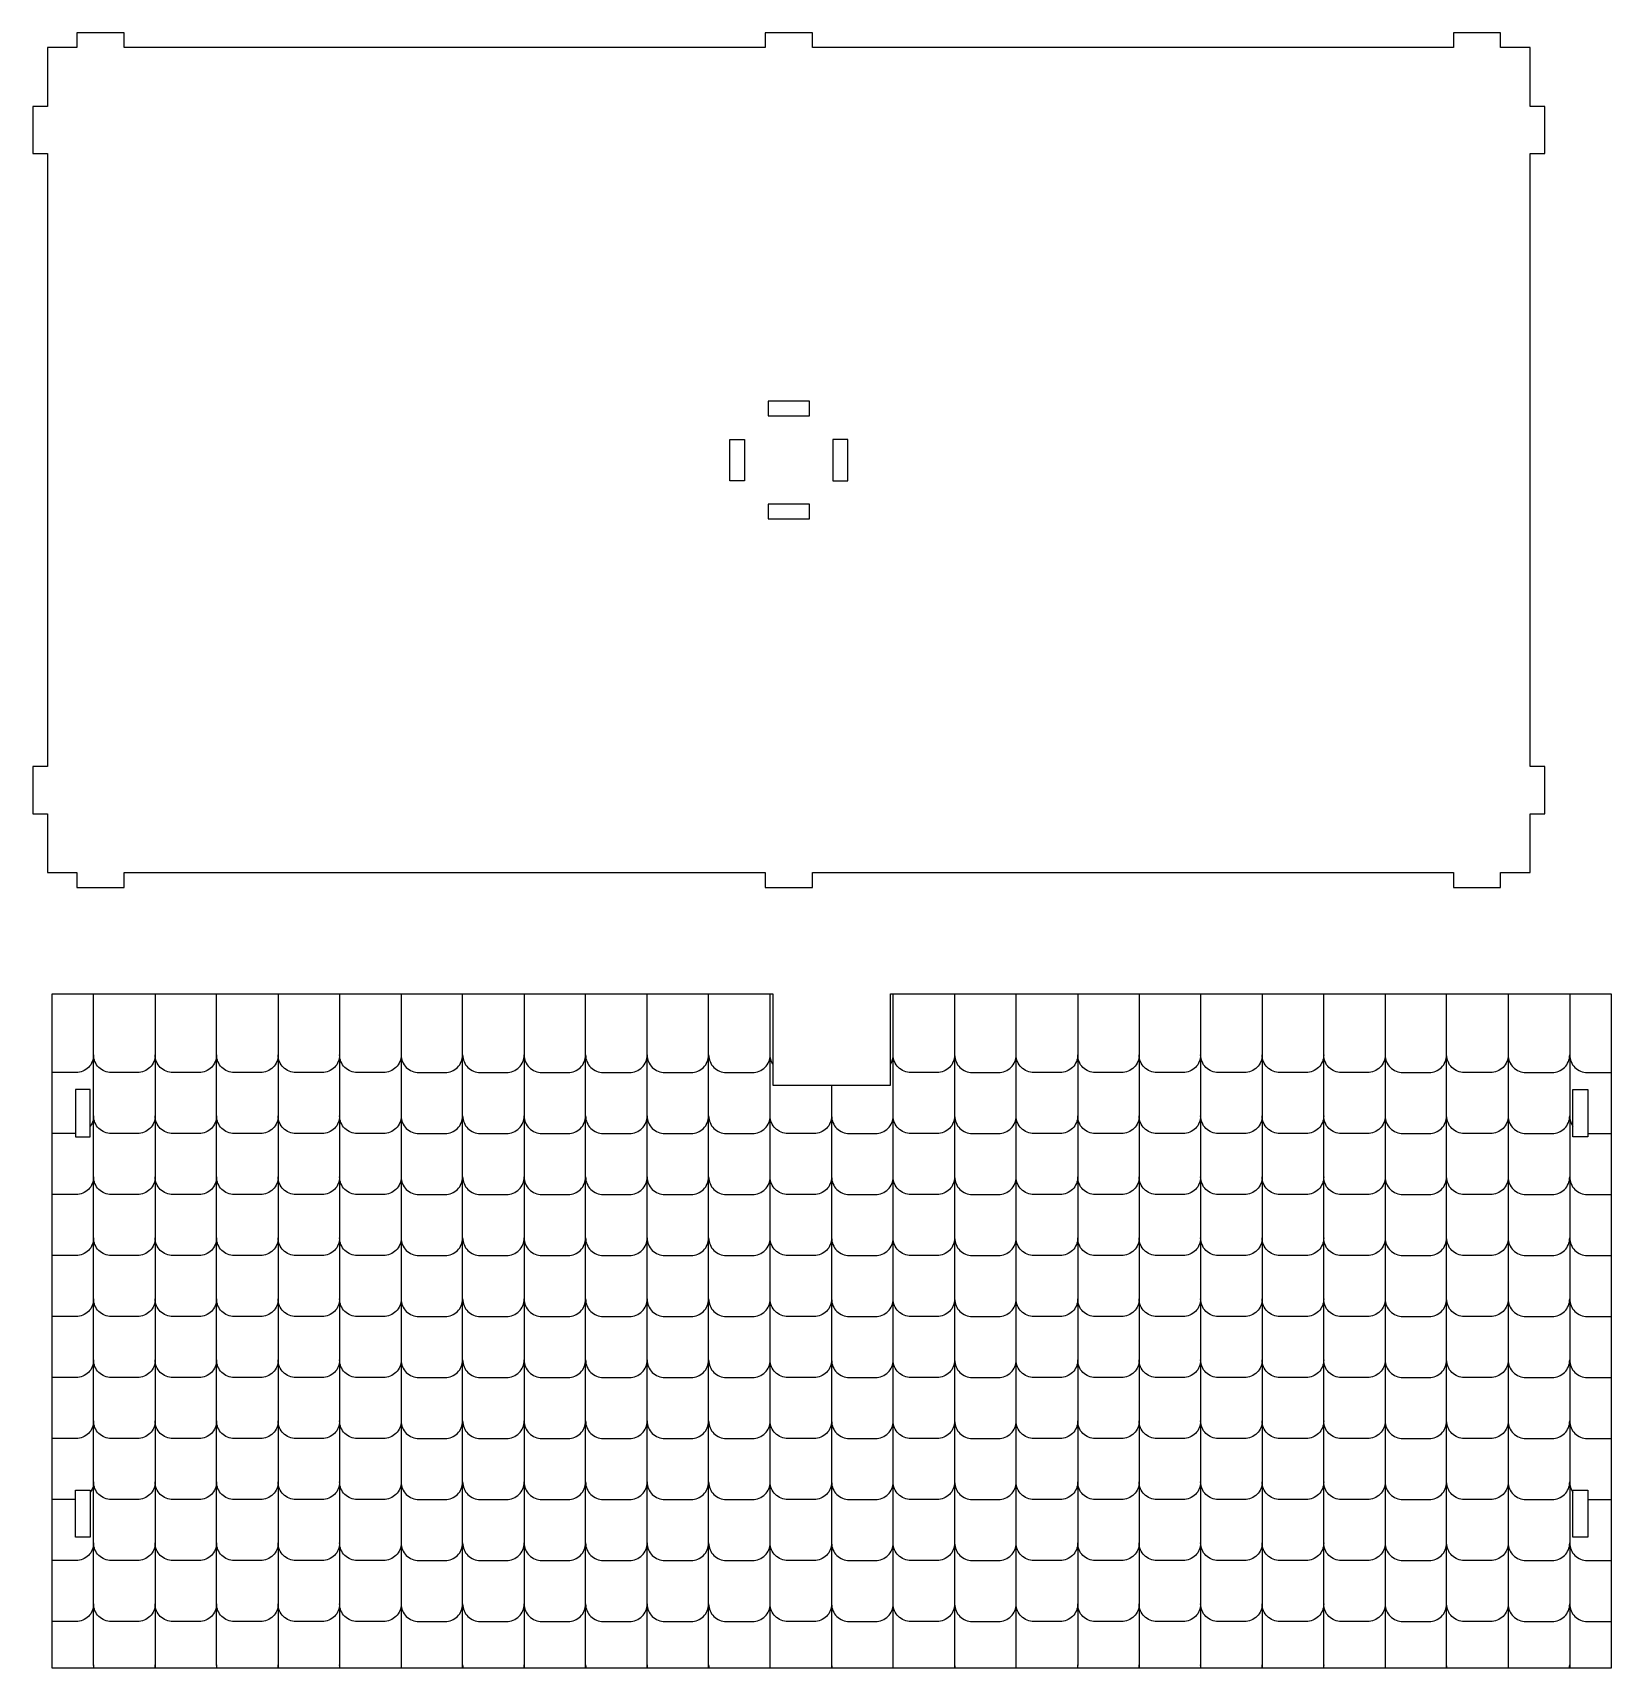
# Model space of a CAD drawing. Extents: x 7566 to 7740, y 604 to 733.
# Drawn here: x 7568.1 to 7621.6, y 605 to 660.5 of the extents above; entities that cross this region are included whole.
import ezdxf

# ---------------------------------------------------------------- set-up
doc = ezdxf.new("R2010")
doc.units = 0
doc.header["$MEASUREMENT"] = 0
doc.layers.add('LAYER1', color=18, linetype='CONTINUOUS')

msp = doc.modelspace()

# ---------------------------------------------------------------- linework, layer by layer
at = {"layer": 'LAYER1'}
for points in [[(7594.513, 631.956), (7616.273, 631.956), (7616.273, 631.456), (7617.873, 631.456), (7617.873, 631.956), (7618.873, 631.956), (7618.873, 633.956), (7619.373, 633.956), (7619.373, 635.556), (7618.873, 635.556), (7618.873, 656.356), (7619.373, 656.356), (7619.373, 657.956), (7618.873, 657.956), (7618.873, 659.956), (7617.873, 659.956), (7617.873, 660.456), (7616.273, 660.456), (7616.273, 659.956), (7594.513, 659.956), (7594.513, 660.456), (7592.913, 660.456), (7592.913, 659.956), (7571.153, 659.956), (7571.153, 660.456), (7569.553, 660.456), (7569.553, 659.956), (7568.553, 659.956), (7568.553, 657.956), (7568.053, 657.956), (7568.053, 656.356), (7568.553, 656.356), (7568.553, 635.556), (7568.053, 635.556), (7568.053, 633.956), (7568.553, 633.956), (7568.553, 631.956), (7569.553, 631.956), (7569.553, 631.456), (7571.153, 631.456), (7571.153, 631.956), (7592.913, 631.956), (7592.913, 631.456), (7594.513, 631.456)], [(7593.013, 647.456), (7594.413, 647.456), (7594.413, 647.956), (7593.013, 647.956)], [(7591.713, 645.256), (7591.713, 646.656), (7592.213, 646.656), (7592.213, 645.256)], [(7595.713, 645.256), (7595.713, 646.656), (7595.213, 646.656), (7595.213, 645.256)], [(7593.013, 643.956), (7594.413, 643.956), (7594.413, 644.456), (7593.013, 644.456)], [(7568.708, 627.842), (7593.168, 627.842), (7593.168, 624.744), (7597.168, 624.744), (7597.168, 627.842), (7621.628, 627.842), (7621.628, 604.958), (7568.708, 604.958)], [(7569.508, 624.594), (7569.508, 622.994), (7570.008, 622.994), (7570.008, 624.594)], [(7620.328, 622.994), (7620.328, 624.594), (7620.828, 624.594), (7620.828, 622.994)], [(7569.508, 609.406), (7569.508, 611.006), (7570.008, 611.006), (7570.008, 609.406)], [(7620.328, 609.406), (7620.328, 611.006), (7620.828, 611.006), (7620.828, 609.406)]]:
    msp.add_lwpolyline(points, close=True, dxfattribs=at)
for points in [[(7570.132, 604.958, -0.047899), (7570.121, 605.072), (7570.121, 627.842)], [(7572.208, 627.842), (7572.208, 605.072, -0.047899), (7572.197, 604.958)], [(7574.306, 604.958, -0.047899), (7574.295, 605.072), (7574.295, 627.842)], [(7576.383, 627.842), (7576.383, 605.072, -0.047899), (7576.372, 604.958)], [(7578.47, 627.842), (7578.47, 605.072, -0.047899), (7578.459, 604.958)], [(7580.557, 627.842), (7580.557, 605.072, -0.047899), (7580.546, 604.958)], [(7582.634, 604.958, 0.047899), (7582.645, 605.072), (7582.645, 627.842)], [(7584.732, 627.842), (7584.732, 605.072, 0.047899), (7584.743, 604.958)], [(7586.808, 604.958, 0.047899), (7586.819, 605.072), (7586.819, 627.842)], [(7588.895, 604.958, 0.047899), (7588.906, 605.072), (7588.906, 627.842)], [(7590.983, 604.958, 0.047899), (7590.994, 605.072), (7590.994, 627.842)], [(7593.092, 604.958, -0.047899), (7593.081, 605.072), (7593.081, 627.842)], [(7597.245, 604.958, 0.047899), (7597.256, 605.072), (7597.256, 627.842)], [(7599.343, 627.842), (7599.343, 605.072, 0.047899), (7599.354, 604.958)], [(7601.419, 604.958, 0.047899), (7601.43, 605.072), (7601.43, 627.842)], [(7603.518, 627.842), (7603.518, 605.072, -0.047899), (7603.507, 604.958)], [(7605.605, 627.842), (7605.605, 605.072, -0.047899), (7605.594, 604.958)], [(7607.692, 627.842), (7607.692, 605.072, -0.047899), (7607.681, 604.958)], [(7609.779, 627.842), (7609.779, 605.072, -0.047899), (7609.768, 604.958)], [(7611.878, 604.958, -0.047899), (7611.867, 605.072), (7611.867, 627.842)], [(7613.954, 627.842), (7613.954, 605.072, -0.047899), (7613.943, 604.958)], [(7616.03, 604.958, 0.047899), (7616.041, 605.072), (7616.041, 627.842)], [(7618.129, 627.842), (7618.129, 605.072, 0.047899), (7618.14, 604.958)], [(7620.216, 627.842), (7620.216, 605.072, 0.047899), (7620.227, 604.958)], [(7570.121, 625.772, -0.414214), (7569.521, 625.172), (7568.708, 625.172)], [(7572.208, 625.772, -0.414214), (7571.608, 625.172), (7570.721, 625.172, -0.414214), (7570.121, 625.772)], [(7574.295, 625.772, -0.414214), (7573.695, 625.172), (7572.808, 625.172, -0.414214), (7572.208, 625.772)], [(7576.383, 625.772, -0.414214), (7575.783, 625.172), (7574.895, 625.172, -0.414214), (7574.295, 625.772)], [(7578.47, 625.772, -0.414214), (7577.87, 625.172), (7576.983, 625.172, -0.414214), (7576.383, 625.772)], [(7580.557, 625.772, -0.414214), (7579.957, 625.172), (7579.07, 625.172, -0.414214), (7578.47, 625.772)], [(7580.557, 625.772, 0.414214), (7581.157, 625.172), (7582.045, 625.172, 0.414214), (7582.645, 625.772)], [(7582.645, 625.772, 0.414214), (7583.245, 625.172), (7584.132, 625.172, 0.414214), (7584.732, 625.772)], [(7584.732, 625.772, 0.414214), (7585.332, 625.172), (7586.219, 625.172, 0.414214), (7586.819, 625.772)], [(7586.819, 625.772, 0.414214), (7587.419, 625.172), (7588.306, 625.172, 0.414214), (7588.906, 625.772)], [(7588.906, 625.772, 0.414214), (7589.506, 625.172), (7590.394, 625.172, 0.414214), (7590.994, 625.772)], [(7590.994, 625.772, 0.414214), (7591.594, 625.172), (7592.481, 625.172, 0.414214), (7593.081, 625.772)], [(7593.168, 625.461, -0.137402), (7593.081, 625.772)], [(7597.168, 625.461, 0.137402), (7597.256, 625.772)], [(7599.343, 625.772, -0.414214), (7598.743, 625.172), (7597.856, 625.172, -0.414214), (7597.256, 625.772)], [(7599.343, 625.772, 0.414214), (7599.943, 625.172), (7600.83, 625.172, 0.414214), (7601.43, 625.772)], [(7603.518, 625.772, -0.414214), (7602.918, 625.172), (7602.03, 625.172, -0.414214), (7601.43, 625.772)], [(7605.605, 625.772, -0.414214), (7605.005, 625.172), (7604.118, 625.172, -0.414214), (7603.518, 625.772)], [(7607.692, 625.772, -0.414214), (7607.092, 625.172), (7606.205, 625.172, -0.414214), (7605.605, 625.772)], [(7609.779, 625.772, -0.414214), (7609.179, 625.172), (7608.292, 625.172, -0.414214), (7607.692, 625.772)], [(7611.867, 625.772, -0.414214), (7611.267, 625.172), (7610.379, 625.172, -0.414214), (7609.779, 625.772)], [(7613.954, 625.772, -0.414214), (7613.354, 625.172), (7612.467, 625.172, -0.414214), (7611.867, 625.772)], [(7613.954, 625.772, 0.414214), (7614.554, 625.172), (7615.441, 625.172, 0.414214), (7616.041, 625.772)], [(7618.129, 625.772, -0.414214), (7617.529, 625.172), (7616.641, 625.172, -0.414214), (7616.041, 625.772)], [(7618.129, 625.772, 0.414214), (7618.729, 625.172), (7619.616, 625.172, 0.414214), (7620.216, 625.772)], [(7620.216, 625.772, 0.414214), (7620.816, 625.172), (7621.628, 625.172)], [(7595.168, 624.744), (7595.168, 605.072, 0.047899), (7595.179, 604.958)], [(7570.121, 623.702, -0.156846), (7570.008, 623.352)], [(7572.208, 623.702, -0.414214), (7571.608, 623.102), (7570.721, 623.102, -0.414214), (7570.121, 623.702)], [(7574.295, 623.702, -0.414214), (7573.695, 623.102), (7572.808, 623.102, -0.414214), (7572.208, 623.702)], [(7576.383, 623.702, -0.414214), (7575.783, 623.102), (7574.895, 623.102, -0.414214), (7574.295, 623.702)], [(7578.47, 623.702, -0.414214), (7577.87, 623.102), (7576.983, 623.102, -0.414214), (7576.383, 623.702)], [(7580.557, 623.702, -0.414214), (7579.957, 623.102), (7579.07, 623.102, -0.414214), (7578.47, 623.702)], [(7580.557, 623.702, 0.414214), (7581.157, 623.102), (7582.045, 623.102, 0.414214), (7582.645, 623.702)], [(7582.645, 623.702, 0.414214), (7583.245, 623.102), (7584.132, 623.102, 0.414214), (7584.732, 623.702)], [(7584.732, 623.702, 0.414214), (7585.332, 623.102), (7586.219, 623.102, 0.414214), (7586.819, 623.702)], [(7586.819, 623.702, 0.414214), (7587.419, 623.102), (7588.306, 623.102, 0.414214), (7588.906, 623.702)], [(7588.906, 623.702, 0.414214), (7589.506, 623.102), (7590.394, 623.102, 0.414214), (7590.994, 623.702)], [(7590.994, 623.702, 0.414214), (7591.594, 623.102), (7592.481, 623.102, 0.414214), (7593.081, 623.702)], [(7595.168, 623.702, -0.414214), (7594.568, 623.102), (7593.681, 623.102, -0.414214), (7593.081, 623.702)], [(7595.168, 623.702, 0.414214), (7595.768, 623.102), (7596.656, 623.102, 0.414214), (7597.256, 623.702)], [(7599.343, 623.702, -0.414214), (7598.743, 623.102), (7597.856, 623.102, -0.414214), (7597.256, 623.702)], [(7599.343, 623.702, 0.414214), (7599.943, 623.102), (7600.83, 623.102, 0.414214), (7601.43, 623.702)], [(7603.518, 623.702, -0.414214), (7602.918, 623.102), (7602.03, 623.102, -0.414214), (7601.43, 623.702)], [(7605.605, 623.702, -0.414214), (7605.005, 623.102), (7604.118, 623.102, -0.414214), (7603.518, 623.702)], [(7607.692, 623.702, -0.414214), (7607.092, 623.102), (7606.205, 623.102, -0.414214), (7605.605, 623.702)], [(7609.779, 623.702, -0.414214), (7609.179, 623.102), (7608.292, 623.102, -0.414214), (7607.692, 623.702)], [(7611.867, 623.702, -0.414214), (7611.267, 623.102), (7610.379, 623.102, -0.414214), (7609.779, 623.702)], [(7613.954, 623.702, -0.414214), (7613.354, 623.102), (7612.467, 623.102, -0.414214), (7611.867, 623.702)], [(7613.954, 623.702, 0.414214), (7614.554, 623.102), (7615.441, 623.102, 0.414214), (7616.041, 623.702)], [(7618.129, 623.702, -0.414214), (7617.529, 623.102), (7616.641, 623.102, -0.414214), (7616.041, 623.702)], [(7618.129, 623.702, 0.414214), (7618.729, 623.102), (7619.616, 623.102, 0.414214), (7620.216, 623.702)], [(7620.216, 623.702, 0.156846), (7620.328, 623.352)], [(7570.121, 621.632, -0.414214), (7569.521, 621.032), (7568.708, 621.032)], [(7572.208, 621.632, -0.414214), (7571.608, 621.032), (7570.721, 621.032, -0.414214), (7570.121, 621.632)], [(7574.295, 621.632, -0.414214), (7573.695, 621.032), (7572.808, 621.032, -0.414214), (7572.208, 621.632)], [(7576.383, 621.632, -0.414214), (7575.783, 621.032), (7574.895, 621.032, -0.414214), (7574.295, 621.632)], [(7578.47, 621.632, -0.414214), (7577.87, 621.032), (7576.983, 621.032, -0.414214), (7576.383, 621.632)], [(7580.557, 621.632, -0.414214), (7579.957, 621.032), (7579.07, 621.032, -0.414214), (7578.47, 621.632)], [(7580.557, 621.632, 0.414214), (7581.157, 621.032), (7582.045, 621.032, 0.414214), (7582.645, 621.632)], [(7582.645, 621.632, 0.414214), (7583.245, 621.032), (7584.132, 621.032, 0.414214), (7584.732, 621.632)], [(7584.732, 621.632, 0.414214), (7585.332, 621.032), (7586.219, 621.032, 0.414214), (7586.819, 621.632)], [(7586.819, 621.632, 0.414214), (7587.419, 621.032), (7588.306, 621.032, 0.414214), (7588.906, 621.632)], [(7588.906, 621.632, 0.414214), (7589.506, 621.032), (7590.394, 621.032, 0.414214), (7590.994, 621.632)], [(7590.994, 621.632, 0.414214), (7591.594, 621.032), (7592.481, 621.032, 0.414214), (7593.081, 621.632)], [(7595.168, 621.632, -0.414214), (7594.568, 621.032), (7593.681, 621.032, -0.414214), (7593.081, 621.632)], [(7595.168, 621.632, 0.414214), (7595.768, 621.032), (7596.656, 621.032, 0.414214), (7597.256, 621.632)], [(7599.343, 621.632, -0.414214), (7598.743, 621.032), (7597.856, 621.032, -0.414214), (7597.256, 621.632)], [(7599.343, 621.632, 0.414214), (7599.943, 621.032), (7600.83, 621.032, 0.414214), (7601.43, 621.632)], [(7603.518, 621.632, -0.414214), (7602.918, 621.032), (7602.03, 621.032, -0.414214), (7601.43, 621.632)], [(7605.605, 621.632, -0.414214), (7605.005, 621.032), (7604.118, 621.032, -0.414214), (7603.518, 621.632)], [(7607.692, 621.632, -0.414214), (7607.092, 621.032), (7606.205, 621.032, -0.414214), (7605.605, 621.632)], [(7609.779, 621.632, -0.414214), (7609.179, 621.032), (7608.292, 621.032, -0.414214), (7607.692, 621.632)], [(7611.867, 621.632, -0.414214), (7611.267, 621.032), (7610.379, 621.032, -0.414214), (7609.779, 621.632)], [(7613.954, 621.632, -0.414214), (7613.354, 621.032), (7612.467, 621.032, -0.414214), (7611.867, 621.632)], [(7613.954, 621.632, 0.414214), (7614.554, 621.032), (7615.441, 621.032, 0.414214), (7616.041, 621.632)], [(7618.129, 621.632, -0.414214), (7617.529, 621.032), (7616.641, 621.032, -0.414214), (7616.041, 621.632)], [(7618.129, 621.632, 0.414214), (7618.729, 621.032), (7619.616, 621.032, 0.414214), (7620.216, 621.632)], [(7620.216, 621.632, 0.414214), (7620.816, 621.032), (7621.628, 621.032)], [(7570.121, 619.562, -0.414214), (7569.521, 618.962), (7568.708, 618.962)], [(7572.208, 619.562, -0.414214), (7571.608, 618.962), (7570.721, 618.962, -0.414214), (7570.121, 619.562)], [(7574.295, 619.562, -0.414214), (7573.695, 618.962), (7572.808, 618.962, -0.414214), (7572.208, 619.562)], [(7576.383, 619.562, -0.414214), (7575.783, 618.962), (7574.895, 618.962, -0.414214), (7574.295, 619.562)], [(7578.47, 619.562, -0.414214), (7577.87, 618.962), (7576.983, 618.962, -0.414214), (7576.383, 619.562)], [(7580.557, 619.562, -0.414214), (7579.957, 618.962), (7579.07, 618.962, -0.414214), (7578.47, 619.562)], [(7580.557, 619.562, 0.414214), (7581.157, 618.962), (7582.045, 618.962, 0.414214), (7582.645, 619.562)], [(7582.645, 619.562, 0.414214), (7583.245, 618.962), (7584.132, 618.962, 0.414214), (7584.732, 619.562)], [(7584.732, 619.562, 0.414214), (7585.332, 618.962), (7586.219, 618.962, 0.414214), (7586.819, 619.562)], [(7586.819, 619.562, 0.414214), (7587.419, 618.962), (7588.306, 618.962, 0.414214), (7588.906, 619.562)], [(7588.906, 619.562, 0.414214), (7589.506, 618.962), (7590.394, 618.962, 0.414214), (7590.994, 619.562)], [(7590.994, 619.562, 0.414214), (7591.594, 618.962), (7592.481, 618.962, 0.414214), (7593.081, 619.562)], [(7595.168, 619.562, -0.414214), (7594.568, 618.962), (7593.681, 618.962, -0.414214), (7593.081, 619.562)], [(7595.168, 619.562, 0.414214), (7595.768, 618.962), (7596.656, 618.962, 0.414214), (7597.256, 619.562)], [(7599.343, 619.562, -0.414214), (7598.743, 618.962), (7597.856, 618.962, -0.414214), (7597.256, 619.562)], [(7599.343, 619.562, 0.414214), (7599.943, 618.962), (7600.83, 618.962, 0.414214), (7601.43, 619.562)], [(7603.518, 619.562, -0.414214), (7602.918, 618.962), (7602.03, 618.962, -0.414214), (7601.43, 619.562)], [(7605.605, 619.562, -0.414214), (7605.005, 618.962), (7604.118, 618.962, -0.414214), (7603.518, 619.562)], [(7607.692, 619.562, -0.414214), (7607.092, 618.962), (7606.205, 618.962, -0.414214), (7605.605, 619.562)], [(7609.779, 619.562, -0.414214), (7609.179, 618.962), (7608.292, 618.962, -0.414214), (7607.692, 619.562)], [(7611.867, 619.562, -0.414214), (7611.267, 618.962), (7610.379, 618.962, -0.414214), (7609.779, 619.562)], [(7613.954, 619.562, -0.414214), (7613.354, 618.962), (7612.467, 618.962, -0.414214), (7611.867, 619.562)], [(7613.954, 619.562, 0.414214), (7614.554, 618.962), (7615.441, 618.962, 0.414214), (7616.041, 619.562)], [(7618.129, 619.562, -0.414214), (7617.529, 618.962), (7616.641, 618.962, -0.414214), (7616.041, 619.562)], [(7618.129, 619.562, 0.414214), (7618.729, 618.962), (7619.616, 618.962, 0.414214), (7620.216, 619.562)], [(7620.216, 619.562, 0.414214), (7620.816, 618.962), (7621.628, 618.962)], [(7570.121, 617.492, -0.414214), (7569.521, 616.892), (7568.708, 616.892)], [(7572.208, 617.492, -0.414214), (7571.608, 616.892), (7570.721, 616.892, -0.414214), (7570.121, 617.492)], [(7574.295, 617.492, -0.414214), (7573.695, 616.892), (7572.808, 616.892, -0.414214), (7572.208, 617.492)], [(7576.383, 617.492, -0.414214), (7575.783, 616.892), (7574.895, 616.892, -0.414214), (7574.295, 617.492)], [(7578.47, 617.492, -0.414214), (7577.87, 616.892), (7576.983, 616.892, -0.414214), (7576.383, 617.492)], [(7580.557, 617.492, -0.414214), (7579.957, 616.892), (7579.07, 616.892, -0.414214), (7578.47, 617.492)], [(7580.557, 617.492, 0.414214), (7581.157, 616.892), (7582.045, 616.892, 0.414214), (7582.645, 617.492)], [(7582.645, 617.492, 0.414214), (7583.245, 616.892), (7584.132, 616.892, 0.414214), (7584.732, 617.492)], [(7584.732, 617.492, 0.414214), (7585.332, 616.892), (7586.219, 616.892, 0.414214), (7586.819, 617.492)], [(7586.819, 617.492, 0.414214), (7587.419, 616.892), (7588.306, 616.892, 0.414214), (7588.906, 617.492)], [(7588.906, 617.492, 0.414214), (7589.506, 616.892), (7590.394, 616.892, 0.414214), (7590.994, 617.492)], [(7590.994, 617.492, 0.414214), (7591.594, 616.892), (7592.481, 616.892, 0.414214), (7593.081, 617.492)], [(7595.168, 617.492, -0.414214), (7594.568, 616.892), (7593.681, 616.892, -0.414214), (7593.081, 617.492)], [(7595.168, 617.492, 0.414214), (7595.768, 616.892), (7596.656, 616.892, 0.414214), (7597.256, 617.492)], [(7599.343, 617.492, -0.414214), (7598.743, 616.892), (7597.856, 616.892, -0.414214), (7597.256, 617.492)], [(7599.343, 617.492, 0.414214), (7599.943, 616.892), (7600.83, 616.892, 0.414214), (7601.43, 617.492)], [(7603.518, 617.492, -0.414214), (7602.918, 616.892), (7602.03, 616.892, -0.414214), (7601.43, 617.492)], [(7605.605, 617.492, -0.414214), (7605.005, 616.892), (7604.118, 616.892, -0.414214), (7603.518, 617.492)], [(7607.692, 617.492, -0.414214), (7607.092, 616.892), (7606.205, 616.892, -0.414214), (7605.605, 617.492)], [(7609.779, 617.492, -0.414214), (7609.179, 616.892), (7608.292, 616.892, -0.414214), (7607.692, 617.492)], [(7611.867, 617.492, -0.414214), (7611.267, 616.892), (7610.379, 616.892, -0.414214), (7609.779, 617.492)], [(7613.954, 617.492, -0.414214), (7613.354, 616.892), (7612.467, 616.892, -0.414214), (7611.867, 617.492)], [(7613.954, 617.492, 0.414214), (7614.554, 616.892), (7615.441, 616.892, 0.414214), (7616.041, 617.492)], [(7618.129, 617.492, -0.414214), (7617.529, 616.892), (7616.641, 616.892, -0.414214), (7616.041, 617.492)], [(7618.129, 617.492, 0.414214), (7618.729, 616.892), (7619.616, 616.892, 0.414214), (7620.216, 617.492)], [(7620.216, 617.492, 0.414214), (7620.816, 616.892), (7621.628, 616.892)], [(7570.121, 615.422, -0.414214), (7569.521, 614.822), (7568.708, 614.822)], [(7572.208, 615.422, -0.414214), (7571.608, 614.822), (7570.721, 614.822, -0.414214), (7570.121, 615.422)], [(7574.295, 615.422, -0.414214), (7573.695, 614.822), (7572.808, 614.822, -0.414214), (7572.208, 615.422)], [(7576.383, 615.422, -0.414214), (7575.783, 614.822), (7574.895, 614.822, -0.414214), (7574.295, 615.422)], [(7578.47, 615.422, -0.414214), (7577.87, 614.822), (7576.983, 614.822, -0.414214), (7576.383, 615.422)], [(7580.557, 615.422, -0.414214), (7579.957, 614.822), (7579.07, 614.822, -0.414214), (7578.47, 615.422)], [(7580.557, 615.422, 0.414214), (7581.157, 614.822), (7582.045, 614.822, 0.414214), (7582.645, 615.422)], [(7582.645, 615.422, 0.414214), (7583.245, 614.822), (7584.132, 614.822, 0.414214), (7584.732, 615.422)], [(7584.732, 615.422, 0.414214), (7585.332, 614.822), (7586.219, 614.822, 0.414214), (7586.819, 615.422)], [(7586.819, 615.422, 0.414214), (7587.419, 614.822), (7588.306, 614.822, 0.414214), (7588.906, 615.422)], [(7588.906, 615.422, 0.414214), (7589.506, 614.822), (7590.394, 614.822, 0.414214), (7590.994, 615.422)], [(7590.994, 615.422, 0.414214), (7591.594, 614.822), (7592.481, 614.822, 0.414214), (7593.081, 615.422)], [(7595.168, 615.422, -0.414214), (7594.568, 614.822), (7593.681, 614.822, -0.414214), (7593.081, 615.422)], [(7595.168, 615.422, 0.414214), (7595.768, 614.822), (7596.656, 614.822, 0.414214), (7597.256, 615.422)], [(7599.343, 615.422, -0.414214), (7598.743, 614.822), (7597.856, 614.822, -0.414214), (7597.256, 615.422)], [(7599.343, 615.422, 0.414214), (7599.943, 614.822), (7600.83, 614.822, 0.414214), (7601.43, 615.422)], [(7603.518, 615.422, -0.414214), (7602.918, 614.822), (7602.03, 614.822, -0.414214), (7601.43, 615.422)], [(7605.605, 615.422, -0.414214), (7605.005, 614.822), (7604.118, 614.822, -0.414214), (7603.518, 615.422)], [(7607.692, 615.422, -0.414214), (7607.092, 614.822), (7606.205, 614.822, -0.414214), (7605.605, 615.422)], [(7609.779, 615.422, -0.414214), (7609.179, 614.822), (7608.292, 614.822, -0.414214), (7607.692, 615.422)], [(7611.867, 615.422, -0.414214), (7611.267, 614.822), (7610.379, 614.822, -0.414214), (7609.779, 615.422)], [(7613.954, 615.422, -0.414214), (7613.354, 614.822), (7612.467, 614.822, -0.414214), (7611.867, 615.422)], [(7613.954, 615.422, 0.414214), (7614.554, 614.822), (7615.441, 614.822, 0.414214), (7616.041, 615.422)], [(7618.129, 615.422, -0.414214), (7617.529, 614.822), (7616.641, 614.822, -0.414214), (7616.041, 615.422)], [(7618.129, 615.422, 0.414214), (7618.729, 614.822), (7619.616, 614.822, 0.414214), (7620.216, 615.422)], [(7620.216, 615.422, 0.414214), (7620.816, 614.822), (7621.628, 614.822)], [(7570.121, 613.352, -0.414214), (7569.521, 612.752), (7568.708, 612.752)], [(7572.208, 613.352, -0.414214), (7571.608, 612.752), (7570.721, 612.752, -0.414214), (7570.121, 613.352)], [(7574.295, 613.352, -0.414214), (7573.695, 612.752), (7572.808, 612.752, -0.414214), (7572.208, 613.352)], [(7576.383, 613.352, -0.414214), (7575.783, 612.752), (7574.895, 612.752, -0.414214), (7574.295, 613.352)], [(7578.47, 613.352, -0.414214), (7577.87, 612.752), (7576.983, 612.752, -0.414214), (7576.383, 613.352)], [(7580.557, 613.352, -0.414214), (7579.957, 612.752), (7579.07, 612.752, -0.414214), (7578.47, 613.352)], [(7580.557, 613.352, 0.414214), (7581.157, 612.752), (7582.045, 612.752, 0.414214), (7582.645, 613.352)], [(7582.645, 613.352, 0.414214), (7583.245, 612.752), (7584.132, 612.752, 0.414214), (7584.732, 613.352)], [(7584.732, 613.352, 0.414214), (7585.332, 612.752), (7586.219, 612.752, 0.414214), (7586.819, 613.352)], [(7586.819, 613.352, 0.414214), (7587.419, 612.752), (7588.306, 612.752, 0.414214), (7588.906, 613.352)], [(7588.906, 613.352, 0.414214), (7589.506, 612.752), (7590.394, 612.752, 0.414214), (7590.994, 613.352)], [(7590.994, 613.352, 0.414214), (7591.594, 612.752), (7592.481, 612.752, 0.414214), (7593.081, 613.352)], [(7595.168, 613.352, -0.414214), (7594.568, 612.752), (7593.681, 612.752, -0.414214), (7593.081, 613.352)], [(7595.168, 613.352, 0.414214), (7595.768, 612.752), (7596.656, 612.752, 0.414214), (7597.256, 613.352)], [(7599.343, 613.352, -0.414214), (7598.743, 612.752), (7597.856, 612.752, -0.414214), (7597.256, 613.352)], [(7599.343, 613.352, 0.414214), (7599.943, 612.752), (7600.83, 612.752, 0.414214), (7601.43, 613.352)], [(7603.518, 613.352, -0.414214), (7602.918, 612.752), (7602.03, 612.752, -0.414214), (7601.43, 613.352)], [(7605.605, 613.352, -0.414214), (7605.005, 612.752), (7604.118, 612.752, -0.414214), (7603.518, 613.352)], [(7607.692, 613.352, -0.414214), (7607.092, 612.752), (7606.205, 612.752, -0.414214), (7605.605, 613.352)], [(7609.779, 613.352, -0.414214), (7609.179, 612.752), (7608.292, 612.752, -0.414214), (7607.692, 613.352)], [(7611.867, 613.352, -0.414214), (7611.267, 612.752), (7610.379, 612.752, -0.414214), (7609.779, 613.352)], [(7613.954, 613.352, -0.414214), (7613.354, 612.752), (7612.467, 612.752, -0.414214), (7611.867, 613.352)], [(7613.954, 613.352, 0.414214), (7614.554, 612.752), (7615.441, 612.752, 0.414214), (7616.041, 613.352)], [(7618.129, 613.352, -0.414214), (7617.529, 612.752), (7616.641, 612.752, -0.414214), (7616.041, 613.352)], [(7618.129, 613.352, 0.414214), (7618.729, 612.752), (7619.616, 612.752, 0.414214), (7620.216, 613.352)], [(7620.216, 613.352, 0.414214), (7620.816, 612.752), (7621.628, 612.752)], [(7570.121, 611.282, -0.156846), (7570.008, 610.932)], [(7572.208, 611.282, -0.414214), (7571.608, 610.682), (7570.721, 610.682, -0.414214), (7570.121, 611.282)], [(7574.295, 611.282, -0.414214), (7573.695, 610.682), (7572.808, 610.682, -0.414214), (7572.208, 611.282)], [(7576.383, 611.282, -0.414214), (7575.783, 610.682), (7574.895, 610.682, -0.414214), (7574.295, 611.282)], [(7578.47, 611.282, -0.414214), (7577.87, 610.682), (7576.983, 610.682, -0.414214), (7576.383, 611.282)], [(7580.557, 611.282, -0.414214), (7579.957, 610.682), (7579.07, 610.682, -0.414214), (7578.47, 611.282)], [(7580.557, 611.282, 0.414214), (7581.157, 610.682), (7582.045, 610.682, 0.414214), (7582.645, 611.282)], [(7582.645, 611.282, 0.414214), (7583.245, 610.682), (7584.132, 610.682, 0.414214), (7584.732, 611.282)], [(7584.732, 611.282, 0.414214), (7585.332, 610.682), (7586.219, 610.682, 0.414214), (7586.819, 611.282)], [(7586.819, 611.282, 0.414214), (7587.419, 610.682), (7588.306, 610.682, 0.414214), (7588.906, 611.282)], [(7588.906, 611.282, 0.414214), (7589.506, 610.682), (7590.394, 610.682, 0.414214), (7590.994, 611.282)], [(7590.994, 611.282, 0.414214), (7591.594, 610.682), (7592.481, 610.682, 0.414214), (7593.081, 611.282)], [(7595.168, 611.282, -0.414214), (7594.568, 610.682), (7593.681, 610.682, -0.414214), (7593.081, 611.282)], [(7595.168, 611.282, 0.414214), (7595.768, 610.682), (7596.656, 610.682, 0.414214), (7597.256, 611.282)], [(7599.343, 611.282, -0.414214), (7598.743, 610.682), (7597.856, 610.682, -0.414214), (7597.256, 611.282)], [(7599.343, 611.282, 0.414214), (7599.943, 610.682), (7600.83, 610.682, 0.414214), (7601.43, 611.282)], [(7603.518, 611.282, -0.414214), (7602.918, 610.682), (7602.03, 610.682, -0.414214), (7601.43, 611.282)], [(7605.605, 611.282, -0.414214), (7605.005, 610.682), (7604.118, 610.682, -0.414214), (7603.518, 611.282)], [(7607.692, 611.282, -0.414214), (7607.092, 610.682), (7606.205, 610.682, -0.414214), (7605.605, 611.282)], [(7609.779, 611.282, -0.414214), (7609.179, 610.682), (7608.292, 610.682, -0.414214), (7607.692, 611.282)], [(7611.867, 611.282, -0.414214), (7611.267, 610.682), (7610.379, 610.682, -0.414214), (7609.779, 611.282)], [(7613.954, 611.282, -0.414214), (7613.354, 610.682), (7612.467, 610.682, -0.414214), (7611.867, 611.282)], [(7613.954, 611.282, 0.414214), (7614.554, 610.682), (7615.441, 610.682, 0.414214), (7616.041, 611.282)], [(7618.129, 611.282, -0.414214), (7617.529, 610.682), (7616.641, 610.682, -0.414214), (7616.041, 611.282)], [(7618.129, 611.282, 0.414214), (7618.729, 610.682), (7619.616, 610.682, 0.414214), (7620.216, 611.282)], [(7620.216, 611.282, 0.156846), (7620.328, 610.932)], [(7570.121, 609.212, -0.414214), (7569.521, 608.612), (7568.708, 608.612)], [(7572.208, 609.212, -0.414214), (7571.608, 608.612), (7570.721, 608.612, -0.414214), (7570.121, 609.212)], [(7574.295, 609.212, -0.414214), (7573.695, 608.612), (7572.808, 608.612, -0.414214), (7572.208, 609.212)], [(7576.383, 609.212, -0.414214), (7575.783, 608.612), (7574.895, 608.612, -0.414214), (7574.295, 609.212)], [(7578.47, 609.212, -0.414214), (7577.87, 608.612), (7576.983, 608.612, -0.414214), (7576.383, 609.212)], [(7580.557, 609.212, -0.414214), (7579.957, 608.612), (7579.07, 608.612, -0.414214), (7578.47, 609.212)], [(7580.557, 609.212, 0.414214), (7581.157, 608.612), (7582.045, 608.612, 0.414214), (7582.645, 609.212)], [(7582.645, 609.212, 0.414214), (7583.245, 608.612), (7584.132, 608.612, 0.414214), (7584.732, 609.212)], [(7584.732, 609.212, 0.414214), (7585.332, 608.612), (7586.219, 608.612, 0.414214), (7586.819, 609.212)], [(7586.819, 609.212, 0.414214), (7587.419, 608.612), (7588.306, 608.612, 0.414214), (7588.906, 609.212)], [(7588.906, 609.212, 0.414214), (7589.506, 608.612), (7590.394, 608.612, 0.414214), (7590.994, 609.212)], [(7590.994, 609.212, 0.414214), (7591.594, 608.612), (7592.481, 608.612, 0.414214), (7593.081, 609.212)], [(7595.168, 609.212, -0.414214), (7594.568, 608.612), (7593.681, 608.612, -0.414214), (7593.081, 609.212)], [(7595.168, 609.212, 0.414214), (7595.768, 608.612), (7596.656, 608.612, 0.414214), (7597.256, 609.212)], [(7599.343, 609.212, -0.414214), (7598.743, 608.612), (7597.856, 608.612, -0.414214), (7597.256, 609.212)], [(7599.343, 609.212, 0.414214), (7599.943, 608.612), (7600.83, 608.612, 0.414214), (7601.43, 609.212)], [(7603.518, 609.212, -0.414214), (7602.918, 608.612), (7602.03, 608.612, -0.414214), (7601.43, 609.212)], [(7605.605, 609.212, -0.414214), (7605.005, 608.612), (7604.118, 608.612, -0.414214), (7603.518, 609.212)], [(7607.692, 609.212, -0.414214), (7607.092, 608.612), (7606.205, 608.612, -0.414214), (7605.605, 609.212)], [(7609.779, 609.212, -0.414214), (7609.179, 608.612), (7608.292, 608.612, -0.414214), (7607.692, 609.212)], [(7611.867, 609.212, -0.414214), (7611.267, 608.612), (7610.379, 608.612, -0.414214), (7609.779, 609.212)], [(7613.954, 609.212, -0.414214), (7613.354, 608.612), (7612.467, 608.612, -0.414214), (7611.867, 609.212)], [(7613.954, 609.212, 0.414214), (7614.554, 608.612), (7615.441, 608.612, 0.414214), (7616.041, 609.212)], [(7618.129, 609.212, -0.414214), (7617.529, 608.612), (7616.641, 608.612, -0.414214), (7616.041, 609.212)], [(7618.129, 609.212, 0.414214), (7618.729, 608.612), (7619.616, 608.612, 0.414214), (7620.216, 609.212)], [(7620.216, 609.212, 0.414214), (7620.816, 608.612), (7621.628, 608.612)], [(7570.121, 607.142, -0.414214), (7569.521, 606.542), (7568.708, 606.542)], [(7572.208, 607.142, -0.414214), (7571.608, 606.542), (7570.721, 606.542, -0.414214), (7570.121, 607.142)], [(7574.295, 607.142, -0.414214), (7573.695, 606.542), (7572.808, 606.542, -0.414214), (7572.208, 607.142)], [(7576.383, 607.142, -0.414214), (7575.783, 606.542), (7574.895, 606.542, -0.414214), (7574.295, 607.142)], [(7578.47, 607.142, -0.414214), (7577.87, 606.542), (7576.983, 606.542, -0.414214), (7576.383, 607.142)], [(7580.557, 607.142, -0.414214), (7579.957, 606.542), (7579.07, 606.542, -0.414214), (7578.47, 607.142)], [(7580.557, 607.142, 0.414214), (7581.157, 606.542), (7582.045, 606.542, 0.414214), (7582.645, 607.142)], [(7582.645, 607.142, 0.414214), (7583.245, 606.542), (7584.132, 606.542, 0.414214), (7584.732, 607.142)], [(7584.732, 607.142, 0.414214), (7585.332, 606.542), (7586.219, 606.542, 0.414214), (7586.819, 607.142)], [(7586.819, 607.142, 0.414214), (7587.419, 606.542), (7588.306, 606.542, 0.414214), (7588.906, 607.142)], [(7588.906, 607.142, 0.414214), (7589.506, 606.542), (7590.394, 606.542, 0.414214), (7590.994, 607.142)], [(7590.994, 607.142, 0.414214), (7591.594, 606.542), (7592.481, 606.542, 0.414214), (7593.081, 607.142)], [(7595.168, 607.142, -0.414214), (7594.568, 606.542), (7593.681, 606.542, -0.414214), (7593.081, 607.142)], [(7595.168, 607.142, 0.414214), (7595.768, 606.542), (7596.656, 606.542, 0.414214), (7597.256, 607.142)], [(7599.343, 607.142, -0.414214), (7598.743, 606.542), (7597.856, 606.542, -0.414214), (7597.256, 607.142)], [(7599.343, 607.142, 0.414214), (7599.943, 606.542), (7600.83, 606.542, 0.414214), (7601.43, 607.142)], [(7603.518, 607.142, -0.414214), (7602.918, 606.542), (7602.03, 606.542, -0.414214), (7601.43, 607.142)], [(7605.605, 607.142, -0.414214), (7605.005, 606.542), (7604.118, 606.542, -0.414214), (7603.518, 607.142)], [(7607.692, 607.142, -0.414214), (7607.092, 606.542), (7606.205, 606.542, -0.414214), (7605.605, 607.142)], [(7609.779, 607.142, -0.414214), (7609.179, 606.542), (7608.292, 606.542, -0.414214), (7607.692, 607.142)], [(7611.867, 607.142, -0.414214), (7611.267, 606.542), (7610.379, 606.542, -0.414214), (7609.779, 607.142)], [(7613.954, 607.142, -0.414214), (7613.354, 606.542), (7612.467, 606.542, -0.414214), (7611.867, 607.142)], [(7613.954, 607.142, 0.414214), (7614.554, 606.542), (7615.441, 606.542, 0.414214), (7616.041, 607.142)], [(7618.129, 607.142, -0.414214), (7617.529, 606.542), (7616.641, 606.542, -0.414214), (7616.041, 607.142)], [(7618.129, 607.142, 0.414214), (7618.729, 606.542), (7619.616, 606.542, 0.414214), (7620.216, 607.142)], [(7620.216, 607.142, 0.414214), (7620.816, 606.542), (7621.628, 606.542)], [(7570.121, 605.072, -0.047899), (7570.11, 604.958)], [(7572.219, 604.958, -0.047899), (7572.208, 605.072)], [(7574.295, 605.072, -0.047899), (7574.284, 604.958)], [(7576.394, 604.958, -0.047899), (7576.383, 605.072)], [(7578.481, 604.958, -0.047899), (7578.47, 605.072)], [(7580.557, 605.072, 0.047899), (7580.568, 604.958)], [(7582.645, 605.072, 0.047899), (7582.656, 604.958)], [(7584.721, 604.958, 0.047899), (7584.732, 605.072)], [(7586.819, 605.072, 0.047899), (7586.83, 604.958)], [(7588.906, 605.072, 0.047899), (7588.917, 604.958)], [(7590.994, 605.072, 0.047899), (7591.005, 604.958)], [(7593.07, 604.958, 0.047899), (7593.081, 605.072)], [(7595.168, 605.072, -0.047899), (7595.157, 604.958)], [(7597.267, 604.958, -0.047899), (7597.256, 605.072)], [(7599.343, 605.072, -0.047899), (7599.332, 604.958)], [(7601.441, 604.958, -0.047899), (7601.43, 605.072)], [(7603.528, 604.958, -0.047899), (7603.518, 605.072)], [(7605.616, 604.958, -0.047899), (7605.605, 605.072)], [(7607.703, 604.958, -0.047899), (7607.692, 605.072)], [(7609.79, 604.958, -0.047899), (7609.779, 605.072)], [(7611.867, 605.072, -0.047899), (7611.856, 604.958)], [(7613.954, 605.072, 0.047899), (7613.965, 604.958)], [(7616.052, 604.958, -0.047899), (7616.041, 605.072)], [(7618.129, 605.072, -0.047899), (7618.118, 604.958)], [(7620.205, 604.958, 0.047899), (7620.216, 605.072)]]:
    msp.add_lwpolyline(points, format="xyb", dxfattribs=at)
for points in [[(7569.508, 623.102), (7568.708, 623.102)], [(7620.828, 623.102), (7621.628, 623.102)], [(7569.508, 610.682), (7568.708, 610.682)], [(7620.828, 610.682), (7621.628, 610.682)]]:
    msp.add_lwpolyline(points, dxfattribs=at)

doc.saveas('drawing.dxf')
